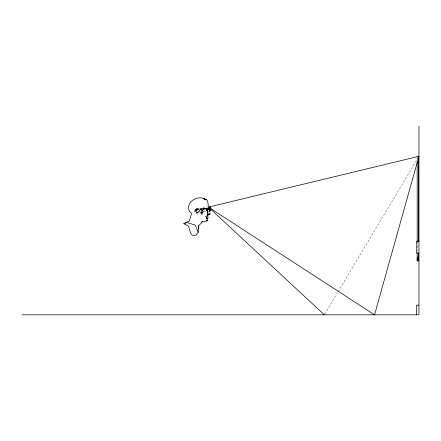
<?xml version="1.0" encoding="UTF-8"?>
<svg xmlns="http://www.w3.org/2000/svg" width="441" height="441" viewBox="0 0 441 441"><rect width="100%" height="100%" fill="white"/><g stroke="black" fill="none" stroke-linecap="round" stroke-linejoin="round"><path stroke-width="0.33" stroke-dasharray="2.21 1.65" d="M197.463 212.942L197.039 212.722L197.342 212.838M207.061 207.253L207.132 206.862M324.67 314.229L337.734 292.339M338.087 291.749L417.186 159.245M196.449 209.756L195.815 210.318L197.221 209.42L198.252 209.69L197.193 209.503M202.981 207.904L204.745 207.05L207.066 206.823M198.908 209.221C196.102 207.661 195.269 212.683 193.549 211.983C194.828 210.059 196.984 207.998 199.536 208.836M206.399 216.31L205.153 216.255L206.129 216.608M197.8 209.469L196.488 209.729L196.002 210.385L196.647 212.308L197.408 212.86M197.822 212.964L196.57 212.523L195.76 211.107L195.776 209.657L197.392 209.392L195.837 209.817L195.534 211.233L195.776 209.657L197.386 209.458L198.467 209.855M203.929 211.057L206.052 211.845M197.033 212.788L196.063 211.355L196.543 212.248M198.924 209.657L197.849 208.643L196.78 208.554L195.931 209.073L195.346 210.462L196.063 212.628L197.458 214.094L198.935 213.951L198.979 212.904M417.241 157.613L417.307 158.925M417.726 241.844L417.726 251.221M417.169 157.68L417.169 159.747M196.565 208.676L195.787 209.381L196.692 208.648L197.7 208.703L196.565 208.676M196.962 210.649L196.421 210.87L197.359 210.539L196.962 210.649"/><path stroke-width="0.66" d="M209.933 211.46L209.712 211.768L209.762 211.454M206.768 209.927L206.68 209.359L206.972 210.5L206.741 209.458L206.818 210.076M208.356 206.107L207.639 201.107L206.564 199.801L203.477 198.682L206.19 199.69C198.34 194.106 184.729 201.923 189.647 211.658L191.615 213.29L189.343 220.963L183.803 223.741L187.943 225.82L188.809 227.198L190.446 232.793L192.293 235.24L194.327 235.604L196.543 234.937L198.152 232.231L198.527 225.698L198.296 228.945M418.674 252.632L418.674 260.89L417.169 260.89L417.39 257.02M210.137 210.781L210.153 207.287A6.141 0.524 69.3 0 0 210.081 207.22L210.054 207.215A11.268 2.111 67.2 0 0 209.949 207.193A10.788 3.153 66.6 0 0 209.773 207.193L207.965 207.016M202.017 209.662L201.691 209.558M209.949 207.193L209.938 207.193A11.053 1.968 64.9 0 0 209.888 207.193L209.877 207.204A11.268 2.111 67.2 0 0 209.778 207.187L210.004 207.215A6.053 0.408 67.2 0 1 210.081 207.281L210.125 207.49M210.137 209.933L210.142 208.191M209.293 208.334C212.248 208.604 209.288 208.279 206.675 208.499M206.923 209.205L210.396 210.23L206.763 209.161M206.785 217.143L206.614 218.433L207.805 213.312L207.661 210.77M208.113 215.588L208.45 214.497L209.955 214.05L210.087 212.821M202.794 211.641L202.562 212.953L203.34 211.167M210.125 210.506L210.148 207.711M418.327 241.618L418.327 176.394M199.238 211.283L199.613 209.866L200.705 209.585M208.433 207.116L418.95 156.285L374.547 314.819L210.164 208.235M206.884 216.277L207.805 213.312L207.397 214.888L207.628 210.815M210.357 208.747L210.385 208.262M202.761 213.813L201.52 214.144L200.776 213.483M209.409 208.819L203.681 208.94M202.838 210.109L203.009 209.707M202.05 211.019L202.265 210.649L201.796 209.85M418.244 157.47L418.95 156.285M199.189 211.608C198.968 212.672 197.485 212.264 198.411 211.421M198.593 225.709L200.655 223.758L202.303 221.399L201.256 222.865L202.033 221.972L206.934 220.902L207.198 218.438L207.044 218.747L208.262 217.452L207.865 216.84M200.231 209.133L201.179 208.61L202.243 208.703M183.803 223.741L186.725 222.462L195.302 225.114L198.152 232.231M200.528 209.001L202.21 208.764L201.228 208.703M201.713 209.481L200.875 209.789L202.16 209.519M209.955 214.05L209.243 214.238L209.718 214.117M200.633 212.303L201.78 212.942M209.778 207.209L209.833 207.209A6.053 0.408 67.2 0 1 209.888 207.27L209.894 207.298M203.362 208.94L203.731 208.968M203.367 209.04L203.924 209.172M206.724 208.345L210.506 208.086M206.537 209.089L210.489 208.825M206.559 209.216L210.39 208.979M210.423 208.262L210.258 208.764M207.22 208.499L203.571 208.929L203.929 208.808M417.169 156.307L418.674 156.307L418.674 241.624M418.57 177.458L418.57 240.554M418.95 241.133L416.712 241.133L416.712 253.272L418.95 253.272M418.95 305.166L416.502 305.166L416.502 314.819M22.05 314.819L418.95 314.819L418.95 126.181M201.074 212.777L201.763 212.986M209.795 207.204L209.811 207.209A11.053 1.968 64.9 0 0 209.701 207.182L209.707 207.187A10.59 3.098 64.1 0 1 209.888 207.193A6.141 0.524 69.3 0 1 209.982 207.276L209.988 207.287M208.213 211.526L207.435 211.052M202.441 212.854L201.846 212.071M202.265 210.649L201.631 210.137M209.944 208.521L324.311 314.819M201.333 211.983L200.881 210.925M208.428 213.698L208.654 214.034M206.79 210.021L206.68 209.359M206.884 210.225L206.84 209.905M206.592 209.255L206.735 209.806M417.169 161.808L417.169 241.624M417.169 252.632L417.169 260.89M209.778 211.724A3.015 0.54 -63 0 1 209.69 211.702M209.266 211.531A1.747 0.689 -60.5 0 1 209.221 211.448M207.281 220.07L206.939 220.737L207.281 220.07M206.708 210.269L206.614 209.359L206.708 210.269"/></g></svg>
